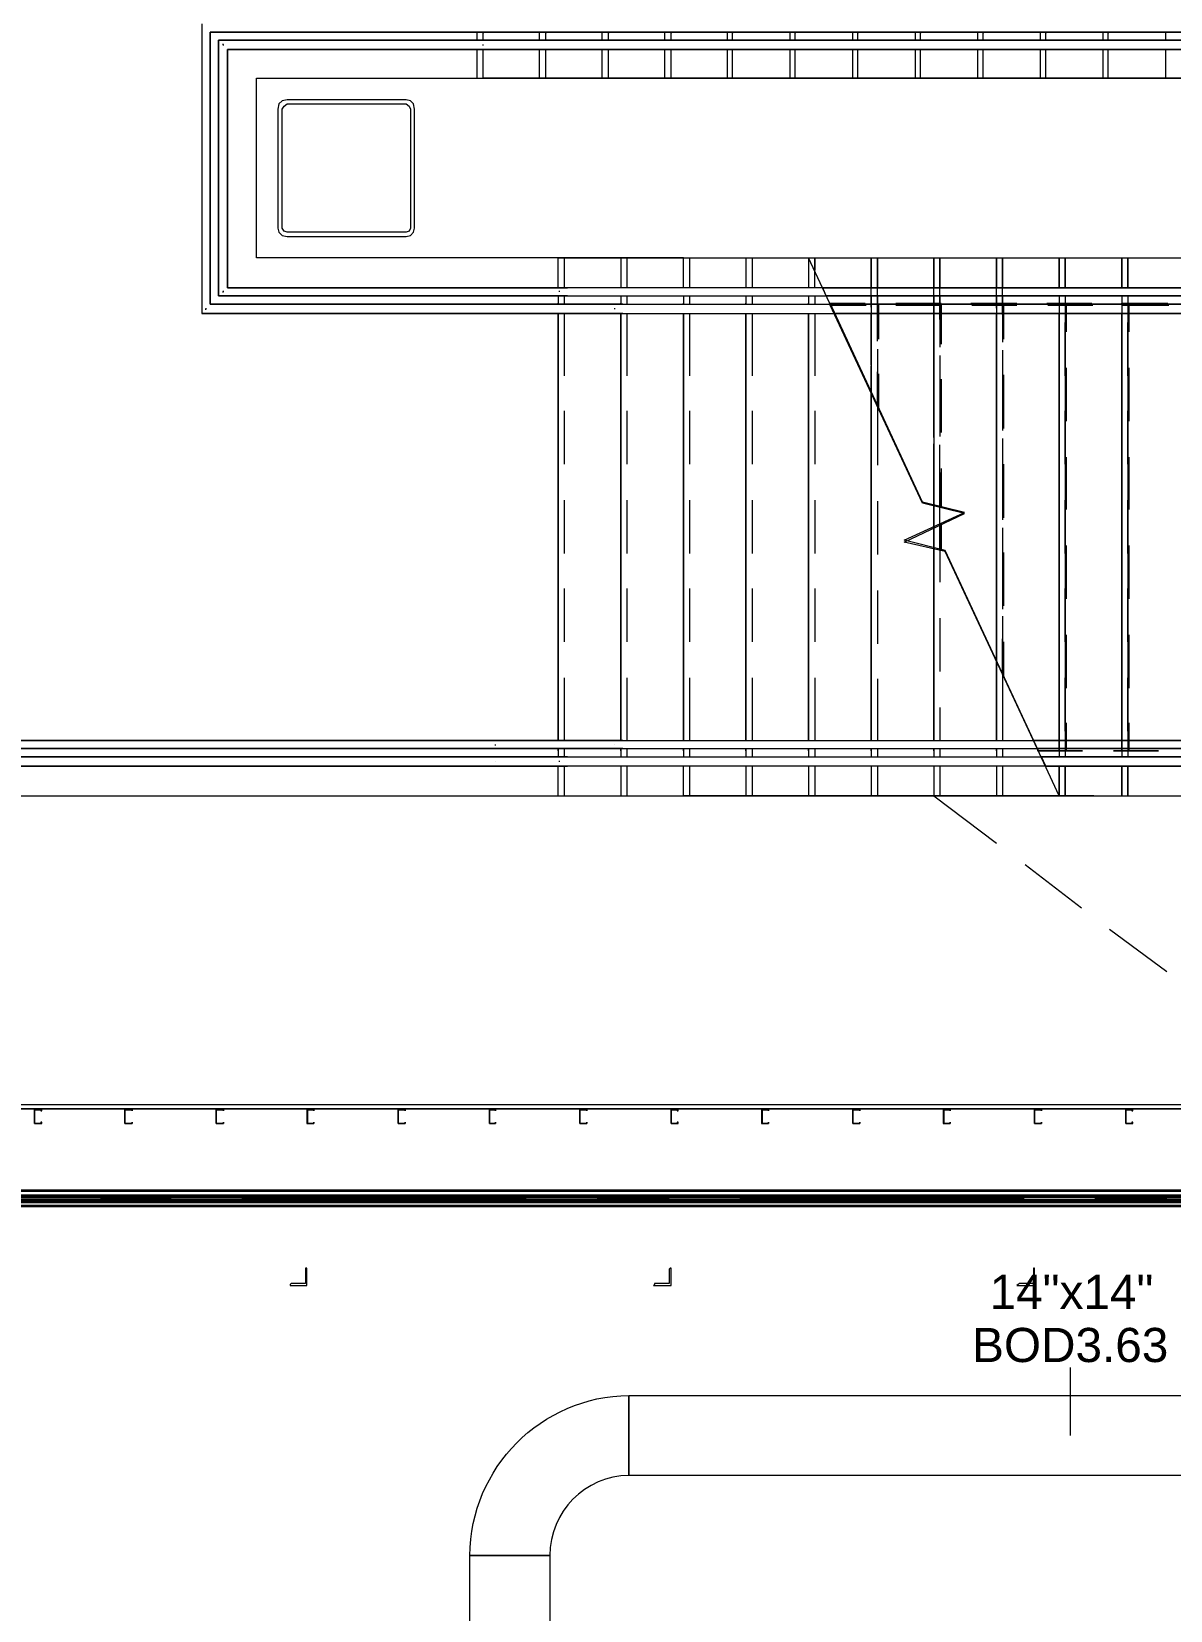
# Model space of a CAD drawing. Header units: metres. Extents: x 39 to 278, y -7 to 151.
# Drawn here: x 79.61 to 84.7, y 23.48 to 30.53 of the extents above; entities that cross this region are included whole.
import ezdxf

# ---------------------------------------------------------------- set-up
doc = ezdxf.new("R2010")
doc.units = ezdxf.units.M
doc.layers.add('HVAC - Ductos', color=5, linetype='Continuous', lineweight=50)
doc.layers.add('PDF_Geometry', color=7, linetype='Continuous', true_color=0xaaaaaa)
doc.layers.add('PDF_Text', color=7, linetype='Continuous')
doc.styles.add('PDF Helvetica', font='')
doc.styles.get('PDF Helvetica').set_extended_font_data('Helvetica')

msp = doc.modelspace()

# ---------------------------------------------------------------- linework, layer by layer
at = {"layer": 'HVAC - Ductos', "lineweight": 0}
msp.add_lwpolyline([(84.252, 24.2586), (84.252, 24.5611)], dxfattribs=at)
msp.add_lwpolyline([(82.2812, 24.4373), (82.2812, 24.0799, 0.412187), (81.9282, 23.7223), (81.5708, 23.7223, -0.408478)], format="xyb", close=True, dxfattribs=at)
for points in [[(86.1175, 24.0799), (82.2812, 24.0799), (82.2812, 24.4373), (86.1175, 24.4373)], [(81.9282, 23.7223), (81.9282, 17.6036), (81.5708, 17.6036), (81.5708, 23.7223)]]:
    msp.add_lwpolyline(points, close=True, dxfattribs=at)
at = {"layer": 'PDF_Geometry', "lineweight": 0}
for points in [[(85.5399, 32.5821), (85.5399, 32.715), (85.8012, 32.715), (85.5399, 32.715), (85.2604, 32.715), (84.9808, 32.715), (84.7012, 32.715), (84.4216, 32.715), (84.142, 32.715), (83.8624, 32.715), (83.5828, 32.715), (83.3033, 32.715), (83.0237, 32.715), (82.7441, 32.715), (82.4691, 32.715), (82.1895, 32.715), (81.91, 32.715), (81.6304, 32.715), (78.2203, 32.715), (78.2203, 27.1141), (81.9649, 27.1141), (82.2445, 27.1141), (82.5241, 27.1141), (82.5241, 27.247)], [(84.142, 27.247), (81.6854, 27.247), (78.3532, 27.247), (78.3532, 32.5821), (81.6304, 32.5821), (81.6304, 32.715), (78.2203, 32.715), (78.2203, 27.1141), (81.9649, 27.1141), (81.9649, 27.247)], [(81.6304, 32.5821), (85.8012, 32.5821), (81.6212, 32.5821), (78.3532, 32.5821), (78.3532, 27.247), (81.6945, 27.247), (81.9787, 27.247), (82.0062, 27.247)], [(81.6304, 32.5133), (81.6304, 32.5087), (81.6304, 32.5454), (78.3898, 32.5454), (78.3898, 27.2883), (81.6854, 27.2883), (84.1237, 27.2883)], [(82.0062, 27.2883), (81.9787, 27.2883), (81.6945, 27.2883), (78.3898, 27.2883), (78.3898, 32.5454), (81.6212, 32.5454), (85.8012, 32.5454), (81.6304, 32.5454)], [(82.2537, 27.3249), (81.9787, 27.3249), (81.6945, 27.3249), (78.4266, 27.3249), (78.4266, 32.5087), (81.6212, 32.5087), (85.8012, 32.5087), (81.6304, 32.5087), (78.4266, 32.5087), (78.4266, 27.3249), (81.6854, 27.3249), (84.1054, 27.3249), (84.1054, 27.3157), (84.307, 27.3157), (84.11, 27.3157), (83.6928, 28.2095), (83.5096, 28.2553), (83.78, 28.3791), (83.592, 28.4249), (83.0833, 29.5157), (83.0833, 29.3829)], [(82.2537, 27.3615), (81.9787, 27.3615), (81.6945, 27.3615), (78.4678, 27.3615), (78.4678, 32.4675), (81.6212, 32.4675), (85.8012, 32.4675), (81.6304, 32.4675), (78.4678, 32.4675), (78.4678, 27.3615), (81.6854, 27.3615), (84.087, 27.3615), (83.6928, 28.2049), (83.5096, 28.2461), (83.78, 28.3745), (83.592, 28.4203), (83.1795, 29.3049)], [(80.3745, 30.5608), (80.3745, 29.2683)], [(80.3745, 30.5608), (80.3745, 29.2683)], [(82.0062, 29.3462), (81.9787, 29.3462), (81.6945, 29.3462), (80.4478, 29.3462), (80.4478, 30.4874), (81.6304, 30.4874), (81.6304, 30.5241), (81.6304, 30.5195)], [(81.6028, 30.4874), (81.6028, 30.5241)], [(81.8824, 30.4874), (81.8824, 30.5241)], [(81.91, 30.4874), (81.91, 30.5241), (81.91, 30.5195)], [(82.162, 30.4874), (82.162, 30.5241)], [(82.1895, 30.4874), (82.1895, 30.5241), (82.1895, 30.5195)], [(82.4416, 30.4874), (82.4416, 30.5241)], [(82.4691, 30.4874), (82.4691, 30.5241), (82.4691, 30.5195)], [(82.7212, 30.4874), (82.7212, 30.5241)], [(82.7441, 30.4874), (82.7441, 30.5241), (82.7441, 30.5195)], [(83.0008, 30.4874), (83.0008, 30.5241)], [(83.0237, 30.4874), (83.0237, 30.5241), (83.0237, 30.5195)], [(83.2804, 30.4874), (83.2804, 30.5241)], [(83.3033, 30.4874), (83.3033, 30.5241), (83.3033, 30.5195)], [(83.56, 30.4874), (83.56, 30.5241)], [(83.5828, 30.4874), (83.5828, 30.5241), (83.5828, 30.5195)], [(83.8395, 30.4874), (83.8395, 30.5241)], [(83.8624, 30.4874), (83.8624, 30.5241), (83.8624, 30.5195)], [(84.1191, 30.4874), (84.1191, 30.5241)], [(84.142, 30.4874), (84.142, 30.5241), (84.142, 30.5195)], [(84.3987, 30.4874), (84.3987, 30.5241)], [(84.4216, 30.4874), (84.4216, 30.5241), (84.4216, 30.5195)], [(84.6783, 30.4874), (84.6783, 30.5241)], [(81.6304, 30.4874), (85.8012, 30.4874), (81.6212, 30.4874), (80.4478, 30.4874), (80.4478, 29.3462), (81.6854, 29.3462), (83.1612, 29.3462)], [(80.4708, 30.4645), (80.4708, 30.4691), (80.4662, 30.4691)], [(81.6304, 30.4645), (81.6304, 30.4691)], [(81.9649, 29.3829), (81.9649, 29.5157), (80.6174, 29.5157), (80.6174, 30.3178), (81.6304, 30.3178), (81.6304, 30.4462), (80.489, 30.4462), (80.489, 29.3829), (81.6945, 29.3829), (81.9787, 29.3829), (82.0062, 29.3829)], [(83.1474, 29.3829), (81.6854, 29.3829), (80.489, 29.3829), (80.489, 30.4462), (81.6212, 30.4462), (85.8012, 30.4462), (81.6304, 30.4462)], [(82.5241, 29.3829), (82.5241, 29.5157), (82.2445, 29.5157), (81.9649, 29.5157), (80.6174, 29.5157), (80.6174, 30.3178), (81.6304, 30.3178), (81.91, 30.3178), (82.1895, 30.3178), (82.4691, 30.3178), (82.7441, 30.3178), (83.0237, 30.3178), (83.3033, 30.3178), (83.5828, 30.3178), (83.8624, 30.3178), (84.142, 30.3178), (84.4216, 30.3178), (84.7012, 30.3178), (84.9808, 30.3178), (85.2604, 30.3178), (85.5399, 30.3178), (85.8012, 30.3178), (85.5399, 30.3178), (85.5399, 30.4462)], [(81.6028, 30.3178), (81.6028, 30.4462)], [(81.8824, 30.3178), (81.8824, 30.4462)], [(81.91, 30.3178), (81.91, 30.4462)], [(82.162, 30.3178), (82.162, 30.4462)], [(82.1895, 30.3178), (82.1895, 30.4462)], [(82.4416, 30.3178), (82.4416, 30.4462)], [(82.4691, 30.3178), (82.4691, 30.4462)], [(82.7212, 30.3178), (82.7212, 30.4462)], [(82.7441, 30.3178), (82.7441, 30.4462)], [(83.0008, 30.3178), (83.0008, 30.4462)], [(83.0237, 30.3178), (83.0237, 30.4462)], [(83.2804, 30.3178), (83.2804, 30.4462)], [(83.3033, 30.3178), (83.3033, 30.4462)], [(83.56, 30.3178), (83.56, 30.4462)], [(83.5828, 30.3178), (83.5828, 30.4462)], [(83.8395, 30.3178), (83.8395, 30.4462)], [(83.8624, 30.3178), (83.8624, 30.4462)], [(84.1191, 30.3178), (84.1191, 30.4462)], [(84.142, 30.3178), (84.142, 30.4462)], [(84.3987, 30.3178), (84.3987, 30.4462)], [(84.4216, 30.3178), (84.4216, 30.4462)], [(84.6783, 30.3178), (84.6783, 30.4462)], [(85.5399, 30.3178), (85.2604, 30.3178), (84.9808, 30.3178), (84.7012, 30.3178), (84.4216, 30.3178), (84.142, 30.3178), (83.8624, 30.3178), (83.5828, 30.3178), (83.3033, 30.3178), (83.0237, 30.3178), (82.7441, 30.3178), (82.4691, 30.3178), (82.1895, 30.3178), (81.91, 30.3178), (81.6304, 30.3178)], [(81.9649, 29.5157), (82.2445, 29.5157), (82.5241, 29.5157), (82.8037, 29.5157), (83.0833, 29.5157), (83.3628, 29.5157), (83.6424, 29.5157), (83.922, 29.5157), (84.2016, 29.5157), (84.4812, 29.5157), (84.7608, 29.5157), (85.0404, 29.5157), (85.32, 29.5157), (85.4895, 29.5157)], [(81.9924, 29.5157), (81.9924, 29.3829)], [(82.2445, 29.5157), (82.2445, 29.3829)], [(82.272, 29.5157), (82.272, 29.3829)], [(82.5241, 29.5157), (82.8037, 29.5157), (83.0833, 29.5157), (83.2895, 29.5157)], [(82.5516, 29.5157), (82.5516, 29.3829)], [(82.8037, 29.5157), (82.8037, 29.3829)], [(82.8312, 29.5157), (82.8312, 29.3829)], [(83.1108, 29.3829), (83.1108, 29.4607), (83.1108, 29.5157), (83.1108, 29.4607)], [(85.8012, 29.5157), (85.32, 29.5157), (85.32, 29.3829), (85.8012, 29.3829), (85.3246, 29.3829), (83.1474, 29.3829), (85.32, 29.3829), (85.4895, 29.3829)], [(83.3628, 29.2957), (83.3628, 29.5157), (83.3628, 29.3829)], [(83.3904, 29.1445), (83.3904, 29.2683), (83.3904, 29.5157), (83.3904, 29.3829)], [(83.427, 29.5157), (83.6287, 29.5157)], [(83.6424, 29.2407), (83.6424, 29.5157), (83.6424, 29.3829)], [(83.67, 29.2407), (83.67, 29.5157), (83.67, 29.3829)], [(83.7616, 29.5157), (83.9633, 29.5157)], [(83.922, 29.2912), (83.922, 29.5157), (83.922, 29.3829)], [(83.9496, 29.2637), (83.9496, 29.5157), (83.9496, 29.3829)], [(84.1008, 29.5157), (84.3024, 29.5157)], [(84.2016, 29.3874), (84.2016, 29.5157), (84.2016, 29.3829)], [(84.2292, 29.3874), (84.2292, 29.5157), (84.2292, 29.3829)], [(84.4399, 29.5157), (84.6416, 29.5157)], [(84.4812, 29.3874), (84.4812, 29.5157), (84.4812, 29.3829)], [(84.5087, 29.3874), (84.5087, 29.5157), (84.5087, 29.3829)], [(80.4662, 29.3645), (80.4708, 29.3645), (80.4708, 29.3691)], [(81.9649, 29.3462), (81.9649, 29.3095), (81.9649, 29.3141)], [(81.9695, 29.3691), (81.9695, 29.3645)], [(81.9924, 29.3462), (81.9924, 29.3095)], [(82.2445, 29.3462), (82.2445, 29.3095), (82.2445, 29.3141)], [(82.272, 29.3462), (82.272, 29.3095)], [(82.5241, 29.3462), (82.5241, 29.3095), (82.5241, 29.3141)], [(82.5516, 29.3462), (82.5516, 29.3095)], [(82.8037, 29.3462), (82.8037, 29.3095), (82.8037, 29.3141)], [(82.8312, 29.3462), (82.8312, 29.3095)], [(83.0833, 29.3462), (83.0833, 29.3095), (83.0833, 29.3141)], [(83.1108, 29.3462), (83.1108, 29.3095)], [(83.3308, 29.3462), (83.1612, 29.3462), (83.1474, 29.3829), (83.3216, 29.3829)], [(85.4895, 29.3462), (85.32, 29.3462), (83.1612, 29.3462), (85.3246, 29.3462), (85.8012, 29.3462), (85.32, 29.3462), (85.32, 29.3095), (85.32, 29.3141), (85.4895, 29.3141), (85.32, 29.3141)], [(83.3628, 29.3462), (83.3628, 29.3095), (83.3628, 29.3141), (83.3628, 29.1949)], [(83.3904, 29.3462), (83.3904, 29.3095)], [(83.4545, 29.3829), (83.6562, 29.3829)], [(83.4637, 29.3462), (83.6654, 29.3462)], [(83.6424, 29.3462), (83.6424, 29.3095), (83.6424, 29.3141), (83.6424, 29.1399)], [(83.67, 29.3462), (83.67, 29.3095)], [(83.7937, 29.3829), (83.9953, 29.3829)], [(83.8029, 29.3462), (84.0045, 29.3462)], [(83.922, 29.3462), (83.922, 29.3095), (83.922, 29.3141), (83.922, 29.1903)], [(83.9496, 29.3462), (83.9496, 29.3095)], [(84.1329, 29.3829), (84.3346, 29.3829)], [(84.142, 29.3462), (84.3437, 29.3462)], [(84.2016, 29.3462), (84.2016, 29.3095), (84.2016, 29.3141), (84.2016, 29.1903)], [(84.2292, 29.3462), (84.2292, 29.3095)], [(84.4674, 29.3829), (84.6737, 29.3829)], [(84.4766, 29.3462), (84.6783, 29.3462)], [(84.4812, 29.3462), (84.4812, 29.3095), (84.4812, 29.3141), (84.4812, 29.1903)], [(84.5087, 29.3462), (84.5087, 29.3095)], [(82.2537, 29.2683), (81.9787, 29.2683), (81.6945, 29.2683), (80.3745, 29.2683), (81.6854, 29.2683), (83.1978, 29.2683)], [(80.3882, 29.2866), (80.3928, 29.2866), (80.3928, 29.2912)], [(82.2537, 29.3095), (81.9787, 29.3095), (81.6945, 29.3095), (80.4112, 29.3095), (81.6854, 29.3095), (83.1795, 29.3095)], [(81.9649, 29.2683), (81.9649, 27.3615)], [(81.9924, 29.2683), (81.9924, 28.9887)], [(82.217, 29.2912), (82.217, 29.2866)], [(82.2445, 29.2683), (82.2445, 27.3615)], [(82.272, 29.2683), (82.272, 28.9887)], [(82.5241, 29.2683), (82.5241, 27.3615)], [(82.5516, 29.2683), (82.5516, 28.9887)], [(82.8037, 29.2683), (82.8037, 27.3615)], [(82.8312, 29.2683), (82.8312, 28.9887)], [(83.0833, 29.2683), (83.0833, 27.3615)], [(83.1108, 29.2683), (83.1108, 28.9887)], [(83.6424, 27.247), (83.6424, 27.1141), (83.922, 27.1141), (84.2016, 27.1141), (83.6928, 28.2095), (83.5096, 28.2553), (83.78, 28.3791), (83.592, 28.4249), (83.1795, 29.3141), (83.3354, 29.3141)], [(83.3491, 29.2683), (83.1978, 29.2683), (83.1795, 29.3095), (83.3399, 29.3095)], [(83.1841, 29.3049), (83.3399, 29.3049)], [(83.3628, 29.3049), (83.3628, 28.9107), (83.3628, 27.3615)], [(83.3628, 29.2683), (83.3628, 29.0391), (83.3628, 29.2683), (83.3628, 28.9153)], [(83.3904, 29.3141), (83.3904, 29.1675)], [(83.395, 29.3049), (83.395, 29.1537)], [(83.4728, 29.3141), (83.6746, 29.3141)], [(83.4728, 29.3095), (83.6746, 29.3095)], [(83.4728, 29.3049), (83.6746, 29.3049), (83.6746, 29.1307)], [(83.482, 29.2683), (83.6837, 29.2683)], [(83.6424, 29.3049), (83.6424, 29.1353)], [(83.6424, 29.2683), (83.6424, 28.7137), (83.6424, 29.2683), (83.6424, 28.4111), (83.6424, 28.6862)], [(83.67, 29.3141), (83.67, 29.1399)], [(83.67, 29.2683), (83.67, 29.117)], [(83.8074, 29.3141), (84.0137, 29.3141)], [(83.812, 29.3095), (84.0137, 29.3095)], [(83.812, 29.3049), (84.0137, 29.3049)], [(83.8212, 29.2683), (84.0229, 29.2683)], [(83.922, 29.3049), (83.922, 29.1812)], [(83.922, 29.2683), (83.922, 27.7145)], [(83.9496, 29.3141), (83.9496, 29.1629)], [(83.9496, 29.2683), (83.9496, 29.1399)], [(83.9542, 29.3049), (83.9542, 29.1537)], [(84.1466, 29.3141), (84.3483, 29.3141)], [(84.1512, 29.3095), (84.3529, 29.3095)], [(84.1512, 29.3049), (84.3529, 29.3049)], [(84.1558, 29.2683), (84.362, 29.2683)], [(84.2016, 29.3049), (84.2016, 29.1857)], [(84.2016, 29.2683), (84.2016, 27.3615)], [(84.2292, 29.3141), (84.2292, 29.1903)], [(84.2292, 29.2683), (84.2292, 28.9887), (84.2292, 29.227)], [(84.2337, 29.3049), (84.2337, 29.1857)], [(84.4812, 29.3049), (84.4812, 29.1857)], [(84.4812, 29.2683), (84.4812, 27.3615)], [(84.4858, 29.3141), (84.6875, 29.3141)], [(84.4858, 29.3095), (84.6875, 29.3095)], [(84.4858, 29.3049), (84.692, 29.3049)], [(84.495, 29.2683), (84.6966, 29.2683)], [(84.5087, 29.3141), (84.5087, 29.1903)], [(84.5087, 29.2683), (84.5087, 28.9887), (84.5087, 29.227)], [(84.5133, 29.3049), (84.5133, 29.1857)], [(84.2016, 29.2316), (84.2016, 28.9933)], [(84.4812, 29.227), (84.4812, 28.9887)], [(83.3628, 29.1353), (83.3628, 28.9153), (83.3628, 27.3615), (83.3628, 28.9153), (83.3628, 29.0345)], [(83.922, 29.1307), (83.922, 28.8925)], [(83.3904, 29.1079), (83.3904, 28.8603), (83.3904, 28.5899)], [(83.6424, 29.0849), (83.6424, 28.8466)], [(83.67, 29.0803), (83.67, 28.842)], [(83.9496, 29.1033), (83.9496, 28.8649)], [(83.3904, 28.9841), (83.3904, 28.8603), (83.3904, 29.007)], [(83.395, 28.9979), (83.395, 28.8466)], [(83.6424, 28.9841), (83.6424, 28.7457)], [(83.6424, 28.9749), (83.6424, 28.7366)], [(83.67, 28.9795), (83.67, 28.7412)], [(83.6746, 28.9749), (83.6746, 28.7366)], [(83.922, 29.0299), (83.922, 28.7916)], [(83.922, 29.0253), (83.922, 28.787)], [(83.9496, 29.0025), (83.9496, 28.7641)], [(83.9496, 28.9841), (83.9496, 28.7457)], [(83.9542, 28.9933), (83.9542, 28.7549)], [(84.2016, 29.0299), (84.2016, 28.7916)], [(84.2016, 29.0253), (84.2016, 28.787)], [(84.2292, 29.0299), (84.2292, 28.7916)], [(84.2337, 29.0253), (84.2337, 28.787)], [(84.4812, 29.0299), (84.4812, 28.7916)], [(84.4812, 29.0253), (84.4812, 28.787)], [(84.5087, 29.0299), (84.5087, 28.7916)], [(84.5133, 29.0253), (84.5133, 28.787)], [(83.67, 28.9566), (83.67, 28.7183)], [(81.9924, 28.8329), (81.9924, 28.5945)], [(82.272, 28.8329), (82.272, 28.5945)], [(82.5516, 28.8329), (82.5516, 28.5945)], [(82.8312, 28.8329), (82.8312, 28.5945)], [(83.1108, 28.8329), (83.1108, 28.5945)], [(84.2016, 28.8329), (84.2016, 28.5945)], [(84.4812, 28.8329), (84.4812, 28.5945)], [(83.922, 28.7366), (83.922, 28.4983)], [(83.9496, 28.7091), (83.9496, 28.4707)], [(83.67, 28.5579), (83.67, 28.4066), (83.67, 28.6816)], [(83.922, 28.6357), (83.922, 28.3974)], [(83.922, 28.6266), (83.922, 28.3883)], [(84.2016, 28.6311), (84.2016, 28.3974)], [(84.2016, 28.6266), (84.2016, 28.3928)], [(84.2292, 28.6311), (84.2292, 28.3974)], [(84.2337, 28.6266), (84.2337, 28.3928)], [(84.4812, 28.6311), (84.4812, 28.3974)], [(84.4812, 28.6266), (84.4812, 28.3928)], [(84.5087, 28.6311), (84.5087, 28.3974)], [(84.5133, 28.6266), (84.5133, 28.3928)], [(83.6424, 27.3615), (83.6424, 28.2141), (83.6424, 28.3103), (83.6424, 28.2187), (83.6424, 28.3149), (83.6424, 28.4111), (83.6424, 28.5853)], [(83.6424, 28.5761), (83.6424, 28.4066), (83.6424, 28.3103)], [(83.67, 28.3241), (83.67, 28.2141), (83.67, 28.3287), (83.67, 28.4066), (83.67, 28.5807)], [(83.6746, 28.5761), (83.6746, 28.402)], [(83.9496, 28.6083), (83.9496, 28.3699)], [(83.9496, 28.5853), (83.9496, 28.347)], [(83.9542, 28.5945), (83.9542, 28.3561)], [(81.9924, 28.4341), (81.9924, 28.1957)], [(82.272, 28.4341), (82.272, 28.1957)], [(82.5516, 28.4341), (82.5516, 28.1957)], [(82.8312, 28.4341), (82.8312, 28.1957)], [(83.1108, 28.4341), (83.1108, 28.1957)], [(83.3904, 28.4295), (83.3904, 28.1911)], [(83.6424, 28.4111), (83.6424, 28.3149), (83.6424, 28.2187), (83.6424, 27.3615), (83.6424, 28.2187)], [(84.2016, 28.4341), (84.2016, 28.1957)], [(84.4812, 28.4341), (84.4812, 28.1957)], [(83.67, 28.3287), (83.67, 28.2141), (83.67, 28.0674)], [(83.6746, 28.3287), (83.6746, 28.3241), (83.6746, 28.2141)], [(83.922, 28.3379), (83.922, 28.0995)], [(83.9496, 28.3103), (83.9496, 28.072)], [(83.922, 28.237), (83.922, 27.9987)], [(83.922, 28.2324), (83.922, 27.9941)], [(83.9496, 28.2095), (83.9496, 27.9711)], [(83.9542, 28.2003), (83.9542, 27.962)], [(84.2016, 28.237), (84.2016, 27.9987)], [(84.2016, 28.2324), (84.2016, 27.9941)], [(84.2292, 28.237), (84.2292, 27.9987)], [(84.2337, 28.2324), (84.2337, 27.9941)], [(84.4812, 28.237), (84.4812, 27.9987)], [(84.4812, 28.2324), (84.4812, 27.9941)], [(84.5087, 28.237), (84.5087, 27.9987)], [(84.5133, 28.2324), (84.5133, 27.9941)], [(83.9496, 28.1866), (83.9496, 27.9483)], [(81.9924, 28.0399), (81.9924, 27.8016)], [(82.272, 28.0399), (82.272, 27.8016)], [(82.5516, 28.0399), (82.5516, 27.8016)], [(82.8312, 28.0399), (82.8312, 27.8016)], [(83.1108, 28.0399), (83.1108, 27.8016)], [(83.3904, 28.0307), (83.3904, 27.7924)], [(84.2016, 28.0399), (84.2016, 27.8016)], [(84.4812, 28.0399), (84.4812, 27.8016)], [(83.922, 27.9437), (83.922, 27.7145), (83.922, 27.3615), (83.922, 27.7145), (83.922, 27.8428)], [(83.9496, 27.9161), (83.9496, 27.6641), (83.9496, 27.3615)], [(83.67, 27.907), (83.67, 27.6687)], [(83.922, 27.8337), (83.922, 27.7099), (83.922, 27.3615)], [(83.9496, 27.7924), (83.9496, 27.6641), (83.9496, 27.8153)], [(83.9542, 27.8016), (83.9542, 27.6503)], [(84.2016, 27.8383), (84.2016, 27.5999)], [(84.2016, 27.8337), (84.2016, 27.5953)], [(84.2292, 27.8383), (84.2292, 27.5999)], [(84.2337, 27.8337), (84.2337, 27.5953)], [(84.4812, 27.8383), (84.4812, 27.5999)], [(84.4812, 27.8337), (84.4812, 27.5953)], [(84.5087, 27.8383), (84.5087, 27.5999)], [(84.5133, 27.8337), (84.5133, 27.5953)], [(81.9924, 27.6411), (81.9924, 27.3615)], [(82.272, 27.6411), (82.272, 27.3615)], [(82.5516, 27.6411), (82.5516, 27.3615)], [(82.8312, 27.6411), (82.8312, 27.3615)], [(83.1108, 27.6411), (83.1108, 27.3615)], [(83.3904, 27.6365), (83.3904, 27.3615)], [(84.2016, 27.6411), (84.2016, 27.4028)], [(84.2292, 27.4028), (84.2292, 27.6411), (84.2292, 27.3615)], [(84.4812, 27.6411), (84.4812, 27.4028)], [(84.5087, 27.4028), (84.5087, 27.6411), (84.5087, 27.3615)], [(83.67, 27.5083), (83.67, 27.3615)], [(84.2016, 27.4441), (84.2016, 27.3157), (84.2016, 27.3249), (84.2016, 27.2883)], [(84.2016, 27.3249), (84.2016, 27.3157), (84.2016, 27.4395)], [(84.2292, 27.4441), (84.2292, 27.3157)], [(84.2337, 27.4395), (84.2337, 27.3157)], [(84.4812, 27.4441), (84.4812, 27.3157), (84.4812, 27.3249), (84.4812, 27.2883)], [(84.4812, 27.3249), (84.4812, 27.3157), (84.4812, 27.4395)], [(84.5087, 27.4441), (84.5087, 27.3157)], [(84.5133, 27.4395), (84.5133, 27.3157)], [(84.1054, 27.3249), (84.087, 27.3615)], [(84.087, 27.3615), (84.2979, 27.3615)], [(84.4354, 27.3615), (84.637, 27.3615)], [(81.6854, 27.3387), (81.6854, 27.3433)], [(81.9649, 27.3249), (81.9649, 27.3157), (81.9649, 27.3249), (81.9649, 27.2883)], [(81.9924, 27.3249), (81.9924, 27.2883)], [(82.217, 27.3433), (82.217, 27.3433)], [(82.2445, 27.3249), (82.2445, 27.3157), (82.2445, 27.3249), (82.2445, 27.2883)], [(82.272, 27.3249), (82.272, 27.2883)], [(82.5241, 27.3249), (82.5241, 27.3157), (82.5241, 27.3249), (82.5241, 27.2883)], [(82.5516, 27.3249), (82.5516, 27.2883)], [(82.8037, 27.3249), (82.8037, 27.3157), (82.8037, 27.3249), (82.8037, 27.2883)], [(82.8312, 27.3249), (82.8312, 27.2883)], [(83.0833, 27.3249), (83.0833, 27.3157), (83.0833, 27.3249), (83.0833, 27.2883)], [(83.1108, 27.3249), (83.1108, 27.2883)], [(83.3628, 27.3249), (83.3628, 27.3157), (83.3628, 27.3249), (83.3628, 27.2883)], [(83.3904, 27.3249), (83.3904, 27.2883)], [(83.6424, 27.3249), (83.6424, 27.3157), (83.6424, 27.3249), (83.6424, 27.2883)], [(83.67, 27.3249), (83.67, 27.2883)], [(83.922, 27.3249), (83.922, 27.3157), (83.922, 27.3249), (83.922, 27.2883)], [(83.9496, 27.3249), (83.9496, 27.2883)], [(84.1054, 27.3249), (84.307, 27.3249)], [(85.4895, 27.2883), (85.32, 27.2883), (84.1237, 27.2883), (85.3246, 27.2883), (85.8012, 27.2883), (85.32, 27.2883), (85.32, 27.3249), (85.32, 27.3157), (85.4895, 27.3157), (85.32, 27.3157), (85.32, 27.3249)], [(84.3254, 27.247), (84.142, 27.247), (84.1237, 27.2883), (84.3162, 27.2883)], [(84.2292, 27.3249), (84.2292, 27.2883)], [(84.4445, 27.3249), (84.6462, 27.3249)], [(84.4537, 27.2883), (84.6554, 27.2883)], [(84.5087, 27.3249), (84.5087, 27.2883)], [(81.6854, 27.2653), (81.6854, 27.2653)], [(81.9695, 27.2699), (81.9695, 27.2653)], [(81.9924, 27.247), (81.9924, 27.1141)], [(82.2445, 27.247), (82.2445, 27.1141)], [(82.272, 27.247), (82.272, 27.1141)], [(82.5516, 27.247), (82.5516, 27.1141)], [(82.8037, 27.247), (82.8037, 27.1141)], [(82.8312, 27.247), (82.8312, 27.1141)], [(83.0833, 27.247), (83.0833, 27.1141)], [(83.1108, 27.247), (83.1108, 27.1141)], [(83.3628, 27.247), (83.3628, 27.1141)], [(83.3904, 27.247), (83.3904, 27.1141)], [(84.2016, 27.1141), (84.2016, 27.1187), (84.2016, 27.247), (84.2016, 27.1141), (83.922, 27.1141), (83.6424, 27.1141), (83.922, 26.9033)], [(83.67, 27.247), (83.67, 27.1141)], [(83.922, 27.247), (83.922, 27.1141)], [(83.9496, 27.247), (83.9496, 27.1141)], [(85.4895, 27.247), (85.32, 27.247), (84.142, 27.247), (85.3246, 27.247), (85.8012, 27.247), (85.32, 27.247), (85.32, 27.1141), (85.8012, 27.1141)], [(84.2292, 27.247), (84.2292, 27.1141), (84.2292, 27.2424)], [(84.4583, 27.247), (84.6645, 27.247)], [(84.4812, 27.247), (84.4812, 27.1141), (84.4812, 27.2424)], [(84.5087, 27.247), (84.5087, 27.1141), (84.5087, 27.2424)], [(81.9649, 27.1141), (82.2445, 27.1141), (82.5241, 27.1141), (82.8037, 27.1141), (83.0833, 27.1141), (83.3628, 27.1141), (83.6424, 27.1141), (83.3628, 27.1141), (83.0833, 27.1141), (82.8037, 27.1141), (82.5241, 27.1141)], [(84.3574, 27.1141), (84.2016, 27.1141), (84.4812, 27.1141), (84.7608, 27.1141), (85.0404, 27.1141), (85.32, 27.1141), (85.4895, 27.1141)], [(84.2016, 27.1141), (84.2016, 27.1141)], [(84.4904, 27.1141), (84.692, 27.1141)], [(84.0504, 26.807), (84.3024, 26.6145)], [(84.4262, 26.5182), (84.6829, 26.3303)], [(85.7645, 25.7161), (74.7186, 25.7161)], [(85.705, 25.3495), (84.5042, 25.3495), (85.705, 25.3495), (84.5042, 25.3495), (85.705, 25.3495), (85.705, 25.3541), (84.5042, 25.3541), (83.2941, 25.3541), (84.5042, 25.3541), (83.2941, 25.3541), (82.0795, 25.3541), (83.2941, 25.3541), (82.0795, 25.3541), (80.8649, 25.3541), (82.0795, 25.3541), (80.8649, 25.3541), (79.6549, 25.3541), (80.8649, 25.3541), (79.6549, 25.3541), (78.4403, 25.3541), (79.6549, 25.3541), (78.4403, 25.3541)], [(78.4403, 25.3266), (79.6549, 25.3266)], [(78.4403, 25.3266), (79.6549, 25.3266)], [(78.4403, 25.3128), (79.6549, 25.3128)], [(78.4403, 25.3128), (79.6549, 25.3128)], [(79.6732, 25.3541), (79.632, 25.3541)], [(79.6549, 25.3495), (80.8649, 25.3495)], [(79.6549, 25.3495), (80.8649, 25.3495)], [(79.6549, 25.3311), (80.8649, 25.3311)], [(79.6549, 25.3311), (80.8649, 25.3311)], [(79.6549, 25.3266), (80.8649, 25.3266)], [(79.6549, 25.3266), (80.8649, 25.3266)], [(79.6549, 25.322), (80.8649, 25.322)], [(79.6549, 25.322), (80.8649, 25.322)], [(79.6549, 25.3128), (80.8649, 25.3128)], [(79.6549, 25.3128), (80.8649, 25.3128)], [(80.237, 25.3174), (79.9208, 25.3174)], [(81.8228, 25.3174), (80.5532, 25.3174)], [(80.8878, 25.3541), (80.842, 25.3541)], [(80.8649, 25.3495), (80.8649, 25.3495)], [(80.8649, 25.3266), (82.0795, 25.3266)], [(80.8649, 25.3266), (82.0795, 25.3266)], [(80.8649, 25.3128), (82.0795, 25.3128)], [(80.8649, 25.3128), (82.0795, 25.3128)], [(82.1024, 25.3541), (82.0566, 25.3541)], [(82.0795, 25.3495), (83.2941, 25.3495)], [(82.0795, 25.3495), (83.2941, 25.3495)], [(82.0795, 25.3311), (83.2941, 25.3311)], [(82.0795, 25.3311), (83.2941, 25.3311)], [(82.0795, 25.3266), (83.2941, 25.3266)], [(82.0795, 25.3266), (83.2941, 25.3266)], [(82.0795, 25.322), (83.2941, 25.322)], [(82.0795, 25.322), (83.2941, 25.322)], [(82.0795, 25.3128), (83.2941, 25.3128)], [(82.0795, 25.3128), (83.2941, 25.3128)], [(82.46, 25.3174), (82.1391, 25.3174)], [(84.0458, 25.3174), (82.7762, 25.3174)], [(83.3124, 25.3541), (83.2712, 25.3541)], [(83.2941, 25.3311), (84.5042, 25.3311)], [(83.2941, 25.3311), (84.5042, 25.3311)], [(83.2941, 25.3266), (84.5042, 25.3266)], [(83.2941, 25.3266), (84.5042, 25.3266)], [(83.2941, 25.3266), (84.5042, 25.3266)], [(83.2941, 25.3266), (84.5042, 25.3266)], [(83.2941, 25.3266), (84.5042, 25.3266)], [(83.2941, 25.3266), (84.5042, 25.3266)], [(83.2941, 25.322), (84.5042, 25.322)], [(83.2941, 25.322), (84.5042, 25.322)], [(83.2941, 25.3128), (84.5042, 25.3128)], [(83.2941, 25.3128), (84.5042, 25.3128)], [(83.2941, 25.3128), (84.5042, 25.3128)], [(83.2941, 25.3128), (84.5042, 25.3128)], [(83.2941, 25.3128), (84.5042, 25.3128)], [(83.2941, 25.3128), (84.5042, 25.3128)], [(84.6829, 25.3174), (84.362, 25.3174)], [(84.527, 25.3541), (84.4812, 25.3541)], [(84.5042, 25.3311), (85.705, 25.3311)], [(84.5042, 25.3311), (85.705, 25.3311)], [(84.5042, 25.3266), (85.705, 25.3266)], [(84.5042, 25.3266), (85.705, 25.3266)], [(84.5042, 25.3128), (85.705, 25.3128)], [(84.5042, 25.3128), (85.705, 25.3128)], [(74.8286, 25.3036), (76.0157, 25.3036), (77.2257, 25.3036), (78.4403, 25.3036), (79.6549, 25.3036), (80.8649, 25.3036), (82.0795, 25.3036), (83.2941, 25.3036), (84.5042, 25.3036), (85.705, 25.3036)], [(79.632, 25.2807), (79.6503, 25.2807), (79.6732, 25.2807)], [(79.6549, 25.2853), (80.8649, 25.2853)], [(79.6549, 25.2853), (80.8649, 25.2853)], [(80.8649, 25.2807), (79.6549, 25.2807)], [(79.6549, 25.2807), (80.8649, 25.2807)], [(80.842, 25.2807), (80.8649, 25.2807), (80.8878, 25.2807)], [(82.0795, 25.2807), (80.8649, 25.2807)], [(80.8649, 25.2807), (82.0795, 25.2807)], [(82.0566, 25.2807), (82.0749, 25.2807)], [(82.0795, 25.2853), (83.2941, 25.2853)], [(82.0795, 25.2853), (83.2941, 25.2853)], [(83.2941, 25.2807), (82.0795, 25.2807)], [(82.0795, 25.2807), (83.2941, 25.2807)], [(82.0795, 25.2807), (82.1024, 25.2807)], [(83.2712, 25.2807), (83.2895, 25.2807), (83.3124, 25.2807)], [(85.705, 25.2807), (84.5042, 25.2807), (83.2941, 25.2807), (84.5042, 25.2807), (85.705, 25.2807), (85.705, 25.2853), (84.5042, 25.2853), (85.705, 25.2853), (84.5042, 25.2853), (85.705, 25.2853)], [(84.4812, 25.2807), (84.5042, 25.2807), (84.527, 25.2807)]]:
    msp.add_lwpolyline(points, dxfattribs=at)
for points in [[(81.6304, 30.5241), (80.4112, 30.5241), (80.4112, 29.3095), (80.4112, 30.5241), (81.6212, 30.5241), (85.8012, 30.5241)], [(81.3232, 30.1803), (81.3186, 30.2033), (81.3049, 30.217), (81.2866, 30.2216), (80.7549, 30.2216), (80.732, 30.217), (80.7182, 30.2033), (80.7136, 30.1803), (80.7136, 29.6487), (80.7182, 29.6303), (80.732, 29.6166), (80.7549, 29.612), (81.2866, 29.612), (81.3049, 29.6166), (81.3186, 29.6303), (81.3232, 29.6487)], [(80.7549, 30.2033), (81.2866, 30.2033), (81.3004, 30.1941), (81.3049, 30.1803), (81.3049, 29.6487), (81.3004, 29.6349), (81.2866, 29.6303), (80.7549, 29.6303), (80.7412, 29.6349), (80.732, 29.6487), (80.732, 30.1803), (80.7412, 30.1941)], [(81.9649, 27.3615), (81.9649, 29.2683)], [(82.2445, 27.3615), (82.2445, 29.2683)], [(82.5241, 27.3615), (82.5241, 29.2683)], [(82.8037, 27.3615), (82.8037, 29.2683)], [(83.0833, 27.3615), (83.0833, 29.2683)], [(85.32, 29.3095), (85.8012, 29.3095), (85.3246, 29.3095), (83.1795, 29.3095)], [(85.32, 29.2683), (83.1978, 29.2683), (85.3246, 29.2683), (85.8012, 29.2683)], [(83.922, 27.7145), (83.922, 29.2683)], [(84.2016, 27.3615), (84.2016, 29.2683)], [(84.4812, 27.3615), (84.4812, 29.2683)], [(84.2292, 28.5945), (84.2292, 28.8329)], [(84.5087, 28.5945), (84.5087, 28.8329)], [(84.2292, 28.1957), (84.2292, 28.4341)], [(84.5087, 28.1957), (84.5087, 28.4341)], [(84.2292, 27.8016), (84.2292, 28.0399)], [(84.5087, 27.8016), (84.5087, 28.0399)], [(85.32, 27.3615), (85.8012, 27.3615), (85.3246, 27.3615), (84.087, 27.3615)], [(85.32, 27.3249), (84.1054, 27.3249), (85.3246, 27.3249), (85.8012, 27.3249)], [(84.6462, 27.3157), (84.4445, 27.3157)], [(74.7186, 25.7161), (85.7645, 25.7161), (85.7645, 25.7345), (74.7186, 25.7345)], [(79.6595, 25.7115), (79.6274, 25.7115), (79.6274, 25.6519), (79.6595, 25.6519), (79.6595, 25.6565), (79.6549, 25.6565), (79.6549, 25.6519), (79.6274, 25.6519), (79.6274, 25.7115), (79.6549, 25.7115), (79.6549, 25.707), (79.6595, 25.707)], [(80.0628, 25.7115), (80.0353, 25.7115), (80.0308, 25.7115), (80.0308, 25.6519), (80.0353, 25.6519), (80.0628, 25.6519), (80.0628, 25.6565), (80.0628, 25.6519), (80.0353, 25.6519), (80.0308, 25.6519), (80.0308, 25.7115), (80.0353, 25.7115), (80.0628, 25.7115), (80.0628, 25.707)], [(80.4708, 25.7115), (80.4386, 25.7115), (80.4386, 25.6519), (80.4708, 25.6519), (80.4708, 25.6565), (80.4708, 25.6519), (80.4386, 25.6519), (80.4386, 25.7115), (80.4708, 25.7115), (80.4708, 25.707)], [(80.8741, 25.7115), (80.8466, 25.7115), (80.842, 25.7115), (80.842, 25.6519), (80.8466, 25.6519), (80.8741, 25.6519), (80.8741, 25.6565), (80.8741, 25.6519), (80.8466, 25.6519), (80.8466, 25.7115), (80.8741, 25.7115), (80.8741, 25.707)], [(81.282, 25.7115), (81.2499, 25.7115), (81.2499, 25.6519), (81.282, 25.6519), (81.282, 25.6565), (81.282, 25.6519), (81.2499, 25.6519), (81.2499, 25.7115), (81.282, 25.7115), (81.282, 25.707)], [(81.6854, 25.7115), (81.6578, 25.7115), (81.6578, 25.6519), (81.6854, 25.6519), (81.6854, 25.6565), (81.6854, 25.6519), (81.6578, 25.6519), (81.6578, 25.7115), (81.6854, 25.7115), (81.6854, 25.707)], [(82.0932, 25.7115), (82.0658, 25.7115), (82.0612, 25.7115), (82.0612, 25.6519), (82.0658, 25.6519), (82.0932, 25.6519), (82.0932, 25.6565), (82.0932, 25.6519), (82.0658, 25.6519), (82.0612, 25.6519), (82.0612, 25.7115), (82.0658, 25.7115), (82.0932, 25.7115), (82.0932, 25.707)], [(82.5012, 25.7115), (82.4691, 25.7115), (82.4691, 25.6519), (82.5012, 25.6519), (82.5012, 25.6565), (82.4966, 25.6565), (82.4966, 25.6519), (82.4691, 25.6519), (82.4691, 25.7115), (82.4966, 25.7115), (82.4966, 25.707), (82.5012, 25.707)], [(82.9045, 25.7115), (82.877, 25.7115), (82.8724, 25.7115), (82.8724, 25.6519), (82.877, 25.6519), (82.9045, 25.6519), (82.9045, 25.6565), (82.9045, 25.6519), (82.877, 25.6519), (82.877, 25.7115), (82.9045, 25.7115), (82.9045, 25.707)], [(83.3124, 25.7115), (83.2804, 25.7115), (83.2804, 25.6519), (83.3124, 25.6519), (83.3124, 25.6565), (83.3124, 25.6519), (83.2804, 25.6519), (83.2804, 25.7115), (83.3124, 25.7115), (83.3124, 25.707)], [(83.7158, 25.7115), (83.6883, 25.7115), (83.6837, 25.7115), (83.6837, 25.6519), (83.6883, 25.6519), (83.7158, 25.6519), (83.7158, 25.6565), (83.7158, 25.6519), (83.6883, 25.6519), (83.6883, 25.7115), (83.7158, 25.7115), (83.7158, 25.707)], [(84.1237, 25.7115), (84.0916, 25.7115), (84.0916, 25.6519), (84.1237, 25.6519), (84.1237, 25.6565), (84.1237, 25.6519), (84.0916, 25.6519), (84.0916, 25.7115), (84.1237, 25.7115), (84.1237, 25.707)], [(84.5316, 25.7115), (84.4996, 25.7115), (84.4996, 25.6519), (84.5316, 25.6519), (84.5316, 25.6565), (84.527, 25.6565), (84.527, 25.6519), (84.4996, 25.6519), (84.4996, 25.7115), (84.527, 25.7115), (84.527, 25.707), (84.5316, 25.707)], [(79.6549, 25.3495), (78.4403, 25.3495)], [(79.6549, 25.3495), (78.4403, 25.3495)], [(79.6549, 25.3311), (78.4403, 25.3311)], [(79.6549, 25.3311), (78.4403, 25.3311)], [(79.6549, 25.3266), (78.4403, 25.3266)], [(79.6549, 25.3266), (78.4403, 25.3266)], [(79.6549, 25.322), (78.4403, 25.322)], [(79.6549, 25.322), (78.4403, 25.322)], [(79.6549, 25.3128), (78.4403, 25.3128)], [(79.6549, 25.3128), (78.4403, 25.3128)], [(79.6549, 25.3082), (78.4403, 25.3082)], [(80.8649, 25.3495), (79.6549, 25.3495)], [(80.8649, 25.3311), (79.6549, 25.3311)], [(80.8649, 25.3266), (79.6549, 25.3266)], [(80.8649, 25.3266), (79.6549, 25.3266)], [(80.8649, 25.322), (79.6549, 25.322)], [(80.8649, 25.3128), (79.6549, 25.3128)], [(80.8649, 25.3128), (79.6549, 25.3128)], [(80.8649, 25.3082), (79.6549, 25.3082)], [(82.0795, 25.3495), (80.8649, 25.3495)], [(82.0795, 25.3495), (80.8649, 25.3495)], [(82.0795, 25.3311), (80.8649, 25.3311)], [(82.0795, 25.3311), (80.8649, 25.3311)], [(82.0795, 25.3266), (80.8649, 25.3266)], [(82.0795, 25.3266), (80.8649, 25.3266)], [(82.0795, 25.322), (80.8649, 25.322)], [(82.0795, 25.322), (80.8649, 25.322)], [(82.0795, 25.3128), (80.8649, 25.3128)], [(82.0795, 25.3128), (80.8649, 25.3128)], [(82.0795, 25.3082), (80.8649, 25.3082)], [(83.2941, 25.3495), (82.0795, 25.3495)], [(83.2941, 25.3311), (82.0795, 25.3311)], [(83.2941, 25.3266), (82.0795, 25.3266)], [(83.2941, 25.3266), (82.0795, 25.3266)], [(83.2941, 25.322), (82.0795, 25.322)], [(83.2941, 25.3128), (82.0795, 25.3128)], [(83.2941, 25.3128), (82.0795, 25.3128)], [(83.2941, 25.3082), (82.0795, 25.3082)], [(84.5042, 25.3495), (83.2941, 25.3495)], [(84.5042, 25.3495), (83.2941, 25.3495)], [(84.5042, 25.3311), (83.2941, 25.3311)], [(84.5042, 25.322), (83.2941, 25.322)], [(84.5042, 25.3082), (83.2941, 25.3082)], [(85.705, 25.3541), (84.5042, 25.3541)], [(85.705, 25.3311), (84.5042, 25.3311)], [(85.705, 25.3266), (84.5042, 25.3266)], [(85.705, 25.3266), (84.5042, 25.3266)], [(85.705, 25.322), (84.5042, 25.322)], [(85.705, 25.322), (84.5042, 25.322)], [(85.705, 25.3128), (84.5042, 25.3128)], [(85.705, 25.3128), (84.5042, 25.3128)], [(85.705, 25.2991), (85.705, 25.3036), (85.705, 25.3082), (84.5042, 25.3082), (85.705, 25.3082), (85.705, 25.2991), (84.5042, 25.2991)], [(79.6549, 25.2991), (78.4403, 25.2991)], [(79.6549, 25.2853), (78.4403, 25.2853)], [(79.6549, 25.2853), (78.4403, 25.2853)], [(79.6549, 25.2807), (78.4403, 25.2807)], [(80.8649, 25.2991), (79.6549, 25.2991)], [(80.8649, 25.2853), (79.6549, 25.2853)], [(82.0795, 25.2991), (80.8649, 25.2991)], [(82.0795, 25.2853), (80.8649, 25.2853)], [(82.0795, 25.2853), (80.8649, 25.2853)], [(83.2941, 25.2991), (82.0795, 25.2991)], [(83.2941, 25.2853), (82.0795, 25.2853)], [(84.5042, 25.2991), (83.2941, 25.2991)], [(84.5042, 25.2853), (83.2941, 25.2853)], [(84.5042, 25.2853), (83.2941, 25.2853)], [(80.7686, 24.9278), (80.842, 24.9278), (80.842, 25.0057), (80.8374, 25.0057), (80.8374, 25.0011), (80.8374, 24.9415), (80.8374, 24.9369), (80.8328, 24.9369), (80.7732, 24.9369), (80.7686, 24.9324)], [(82.3912, 24.9278), (82.4691, 24.9278), (82.4691, 25.0057), (82.4645, 25.0057), (82.46, 25.0011), (82.46, 24.9415), (82.46, 24.9369), (82.4554, 24.9369), (82.3958, 24.9369), (82.3958, 24.9324)], [(84.0137, 24.9278), (84.0916, 24.9278), (84.0916, 25.0057), (84.087, 25.0057), (84.087, 25.0011), (84.087, 24.9415), (84.0824, 24.9369), (84.0779, 24.9369), (84.0229, 24.9369), (84.0183, 24.9324)]]:
    msp.add_lwpolyline(points, close=True, dxfattribs=at)
at = {"layer": 'PDF_Geometry', "color": 254, "lineweight": 0, "true_color": 0xd2d2d2}
for points in [[(80.4386, 25.6978), (80.4386, 25.6978)], [(80.4524, 25.7115), (80.4524, 25.7115)], [(81.2728, 25.6519), (81.2728, 25.6519)], [(82.9045, 25.6519), (82.9045, 25.6519)], [(83.285, 25.6519), (83.285, 25.6519)]]:
    msp.add_lwpolyline(points, dxfattribs=at)

# ---------------------------------------------------------------- texts
at = {"layer": 'PDF_Text', "lineweight": 0, "char_height": 0.15247, "attachment_point": 4, "style": 'PDF Helvetica'}
for s, insert in [('14"x14"', (83.8914, 24.8996)), ('BOD3.63', (83.8135, 24.6612))]:
    msp.add_mtext(s, dxfattribs=dict(at, insert=insert))

doc.saveas('drawing.dxf')
